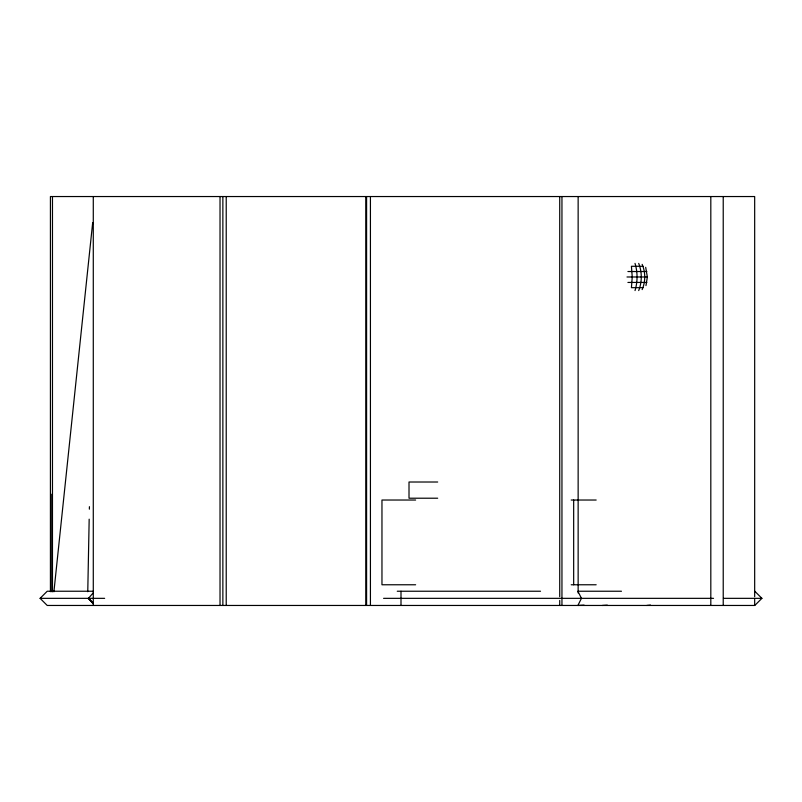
<?xml version="1.0" encoding="UTF-8"?>
<svg xmlns="http://www.w3.org/2000/svg" width="802" height="802" viewBox="0 0 802 802"><rect width="100%" height="100%" fill="white"/><g stroke="black" fill="none" stroke-linecap="round" stroke-linejoin="round"><path stroke-width="1.2" d="M87.769 591.706L89.172 519.175M89.363 509.17L89.413 506.674M645.981 285.572L647.354 276.981L645.69 267.327M53.904 591.786L92.681 222.635M642.151 289.602C645.6 281.702 645.6 272.259 642.151 264.349M635.024 290.575C637.72 281.803 637.72 272.149 635.024 263.387M638.703 290.575C642.131 281.973 642.131 271.978 638.703 263.387M93.072 593.009L88.451 598.342L93.072 603.685M754.782 591.234L761.9 598.342L754.782 605.46L47.218 605.46L40.1 598.342L47.218 591.234L93.363 591.234M646.763 605.46L650.472 605.069M602.312 605.46L607.314 605.139M584.117 605.139L577.891 605.46L581.45 598.342L577.891 591.234L621.47 591.234M643.003 266.284L631.425 266.284L632.237 276.981L631.425 287.667L643.003 287.667M627.916 271.527L646.863 271.527M626.994 276.981L647.354 276.981M627.916 282.434L646.863 282.434M437.692 482.012L409.01 482.012L409.01 498.212L437.692 498.212M415.626 500.027L381.963 500.027L381.963 584.768L415.626 584.768M571.204 500.027L596.167 500.027M571.204 584.768L596.167 584.768M397.261 591.234L540.518 591.234M40.1 598.342L104.651 598.342M383.577 598.342L713.549 598.342M723.464 598.342L761.9 598.342M93.263 603.094L88.451 598.342L93.313 603.685M754.672 596.708L754.672 196.54L50.426 196.54L50.426 591.706M754.672 599.214L754.672 605.46M723.224 196.54L723.224 605.46M710.813 196.54L710.813 605.46M578.142 196.54L578.142 592.959M573.671 500.027L573.671 584.768M561.951 196.54L561.951 605.46M559.726 196.54L559.726 596.708M559.726 600.457L559.726 605.46M401 591.234L401 605.46M370.424 196.54L370.424 605.46M366.584 196.54L366.584 605.46M365.772 196.54L365.772 605.46M226.224 196.54L226.224 605.46M222.866 196.54L222.866 605.46M220.029 196.54L220.029 605.46M93.283 196.54L93.283 605.46M52.471 196.54L52.471 591.706M51.879 494.192L51.879 591.786"/></g></svg>
